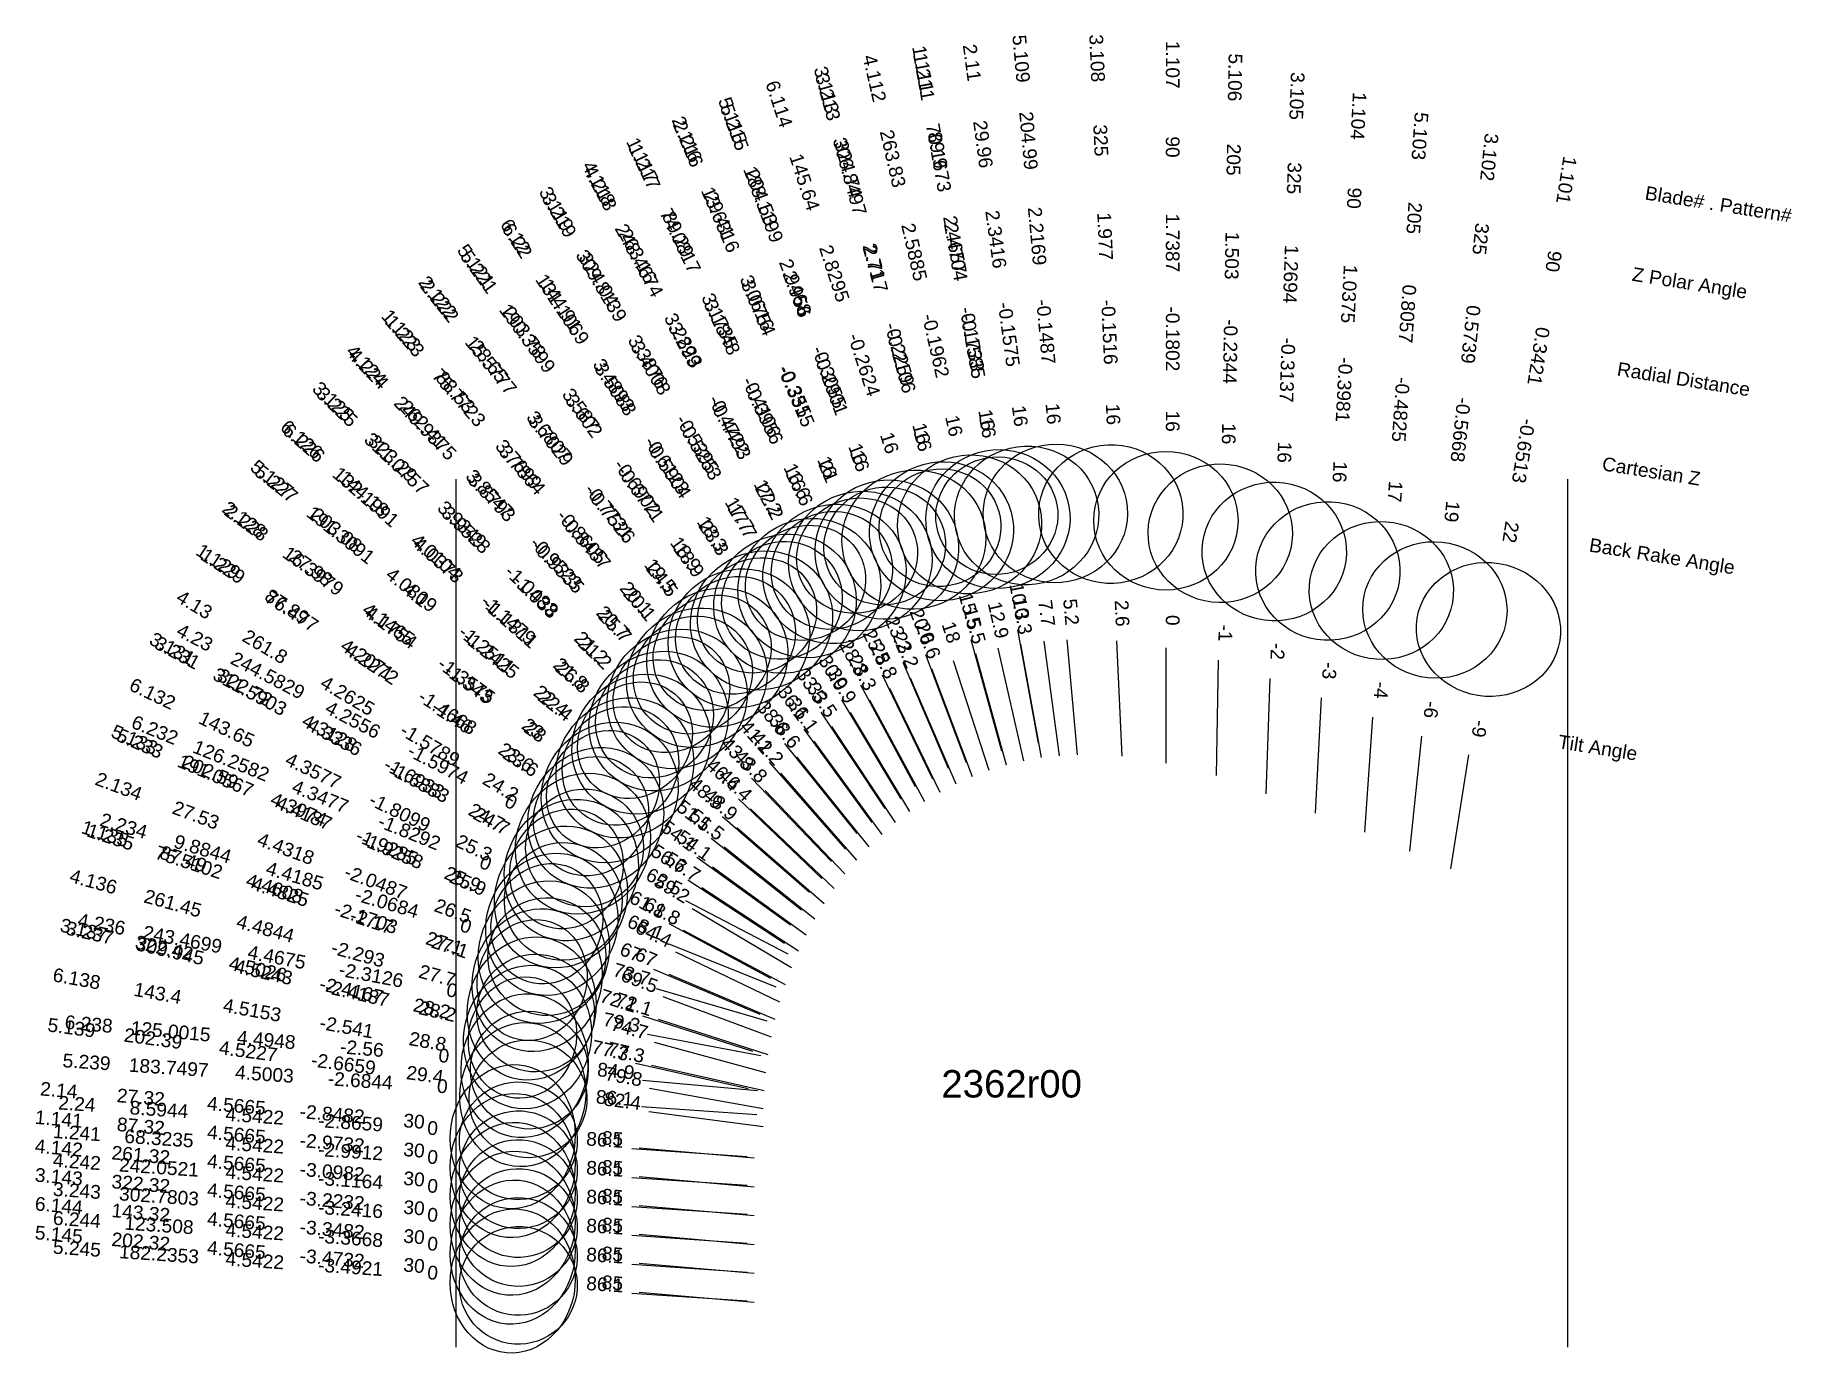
# Model space of a CAD drawing. Header units: inches. Extents: x -6.63 to 0.97, y -3.8 to 1.92.
import ezdxf
from ezdxf.enums import TextEntityAlignment as Align

# ---------------------------------------------------------------- set-up
doc = ezdxf.new("R2010")
doc.units = ezdxf.units.IN
doc.header["$MEASUREMENT"] = 0
for name, color, linetype, true_color in [('Blade_1', 30, 'Continuous', 0xff7f00), ('Blade_2', 7, 'Continuous', 0xcccc00), ('Blade_3', 7, 'Continuous', 0x00cc00), ('Blade_4', 7, 'Continuous', 0x00cccc), ('Blade_5', 7, 'Continuous', 0x0066cc), ('Blade_6', 190, 'Continuous', 0x7f00ff)]:
    doc.layers.add(name, color=color, linetype=linetype, true_color=true_color)
doc.styles.get("Standard").update_dxf_attribs({"font": 'arial.ttf'})

msp = doc.modelspace()

# ---------------------------------------------------------------- linework, layer by layer
for p, q in [((-4.8125, 0), (-4.8125, -3.7591)), ((0, 0), (0, -3.7591)), ((0, 0), (0, -3.7591))]:
    msp.add_line(p, q)
at = {"layer": 'Blade_1'}
for p, q in [((-2.3806, -0.6524), (-2.2912, -1.1444)), ((-2.3673, -0.7144), (-2.2779, -1.2064)), ((-1.7387, -0.7302), (-1.7387, -1.2302)), ((-2.9667, -0.8478), (-2.7494, -1.2981)), ((-2.9345, -0.906), (-2.7172, -1.3563)), ((-1.0663, -0.9473), (-1.0925, -1.4467)), ((-0.4281, -1.1945), (-0.5064, -1.6884)), ((-3.4557, -1.2264), (-3.1263, -1.6025)), ((-3.4075, -1.2743), (-3.0781, -1.6504)), ((-3.8077, -1.7358), (-3.39, -2.0106)), ((-3.7476, -1.769), (-3.3299, -2.0438)), ((-4.0047, -2.3241), (-3.5288, -2.4776)), ((-3.9374, -2.3392), (-3.4615, -2.4927)), ((-4.0509, -3.0247), (-3.552, -3.0587)), ((-4.0186, -3.0211), (-3.5205, -3.0647))]:
    msp.add_line(p, q, dxfattribs=at)
for centre, major_axis, ratio in [((-2.4657, -0.1733), (0.3075, 0.0559), 0.961262), ((-2.4704, -0.1585), (0.2602, 0.0473), 0.961262), ((-1.7387, -0.1802), (0.3125, 0), 0.961262), ((-3.1735, -0.4106), (0.2815, 0.1358), 0.958406), ((-3.1848, -0.3956), (0.2382, 0.1149), 0.958406), ((-1.0375, -0.3981), (0.3121, -0.0164), 0.961262), ((-0.3421, -0.6513), (0.3087, -0.0489), 0.927184), ((-3.7699, -0.8605), (0.2351, 0.2059), 0.939194), ((-3.7864, -0.8487), (0.199, 0.1743), 0.939194), ((-4.2071, -1.4668), (0.1717, 0.2611), 0.916479), ((-4.2272, -1.46), (0.1453, 0.221), 0.916479), ((-4.4608, -2.1703), (0.0959, 0.2974), 0.890345), ((-4.4825, -2.17), (0.0812, 0.2517), 0.890345), ((-4.5665, -2.9732), (0.0272, 0.3113), 0.866025), ((-4.5422, -2.9912), (0.0173, 0.2544), 1)]:
    msp.add_ellipse(centre, major_axis=major_axis, ratio=ratio, dxfattribs=at)
at = {"layer": 'Blade_2'}
for p, q in [((-2.2677, -0.7025), (-2.2004, -1.198)), ((-2.8778, -0.793), (-2.681, -1.2526)), ((-2.8451, -0.8606), (-2.6483, -1.3202)), ((-3.3894, -1.1448), (-3.0773, -1.5353)), ((-3.3373, -1.2027), (-3.0251, -1.5933)), ((-3.7688, -1.6374), (-3.3639, -1.9307)), ((-3.701, -1.6801), (-3.2961, -1.9733)), ((-3.9458, -2.2066), (-3.4658, -2.347)), ((-3.9165, -2.2409), (-3.448, -2.4156)), ((-4.0509, -2.8994), (-3.552, -2.9334)), ((-4.0186, -2.8961), (-3.5205, -2.9397))]:
    msp.add_line(p, q, dxfattribs=at)
for centre, major_axis, ratio in [((-2.3416, -0.1575), (0.3097, 0.042), 0.961262), ((-3.0616, -0.355), (0.2873, 0.123), 0.961262), ((-3.0754, -0.3315), (0.2431, 0.1041), 0.93358), ((-3.6807, -0.7731), (0.2441, 0.1951), 0.942642), ((-3.7029, -0.7526), (0.2066, 0.1651), 0.909961), ((-4.1465, -1.3575), (0.1833, 0.2531), 0.920505), ((-4.1754, -1.343), (0.1551, 0.2142), 0.882948), ((-4.4318, -2.0487), (0.1092, 0.2928), 0.894934), ((-4.4185, -2.0684), (0.0716, 0.2448), 1), ((-4.5665, -2.8482), (0.0272, 0.3113), 0.866025), ((-4.5422, -2.8659), (0.0173, 0.2544), 1)]:
    msp.add_ellipse(centre, major_axis=major_axis, ratio=ratio, dxfattribs=at)
at = {"layer": 'Blade_3'}
for p, q in [((-2.5832, -0.6945), (-2.45, -1.1764)), ((-2.5634, -0.756), (-2.4302, -1.2379)), ((-1.9523, -0.701), (-1.9298, -1.2005)), ((-1.2886, -0.8634), (-1.306, -1.3631)), ((-3.143, -0.956), (-2.8861, -1.385)), ((-3.1051, -1.0114), (-2.8482, -1.4404)), ((-0.6314, -1.1138), (-0.6837, -1.611)), ((-3.5895, -1.3844), (-3.2276, -1.7295)), ((-3.5369, -1.4278), (-3.175, -1.7729)), ((-3.8911, -1.9254), (-3.4504, -2.1616)), ((-3.828, -1.9531), (-3.3873, -2.1892)), ((-4.0347, -2.5293), (-3.547, -2.6395)), ((-3.9661, -2.5379), (-3.4784, -2.648)), ((-4.0509, -3.2751), (-3.552, -3.3091)), ((-4.0186, -3.2711), (-3.5205, -3.3147))]:
    msp.add_line(p, q, dxfattribs=at)
for centre, major_axis, ratio in [((-1.977, -0.1516), (0.3122, 0.014), 0.961262), ((-2.71, -0.2259), (0.3012, 0.0833), 0.961262), ((-2.717, -0.2106), (0.2549, 0.0705), 0.961262), ((-1.2694, -0.3137), (0.3123, -0.0109), 0.961262), ((-3.3876, -0.5395), (0.2681, 0.1605), 0.952396), ((-3.4008, -0.5253), (0.2269, 0.1359), 0.952396), ((-0.5739, -0.5668), (0.3108, -0.0327), 0.945519), ((-3.9349, -1.0483), (0.2156, 0.2262), 0.932008), ((-3.9528, -1.038), (0.1825, 0.1914), 0.932008), ((-4.3128, -1.6933), (0.1476, 0.2755), 0.908143), ((-4.3336, -1.6883), (0.1249, 0.2331), 0.908143), ((-4.5026, -2.4167), (0.0688, 0.3048), 0.880891), ((-4.5243, -2.4187), (0.0583, 0.258), 0.880891), ((-4.5665, -3.2232), (0.0272, 0.3113), 0.866025), ((-4.5422, -3.2416), (0.0173, 0.2544), 1)]:
    msp.add_ellipse(centre, major_axis=major_axis, ratio=ratio, dxfattribs=at)
at = {"layer": 'Blade_4'}
for p, q in [((-2.4659, -0.7324), (-2.3545, -1.2198)), ((-3.0608, -0.8912), (-2.8235, -1.3313)), ((-3.0213, -0.9563), (-2.784, -1.3964)), ((-3.532, -1.2959), (-3.186, -1.6569)), ((-3.4741, -1.3494), (-3.1281, -1.7103)), ((-3.8187, -1.8248), (-3.3752, -2.0557)), ((-3.7899, -1.8602), (-3.3602, -2.1159)), ((-3.9836, -2.4041), (-3.4923, -2.4969)), ((-3.9539, -2.4382), (-3.4716, -2.5701)), ((-4.0509, -3.1499), (-3.552, -3.1839)), ((-4.0186, -3.1461), (-3.5205, -3.1897))]:
    msp.add_line(p, q, dxfattribs=at)
for centre, major_axis, ratio in [((-2.5885, -0.1962), (0.3046, 0.0697), 0.961262), ((-3.2823, -0.4722), (0.2751, 0.1483), 0.95545), ((-3.299, -0.4493), (0.2328, 0.1255), 0.92609), ((-3.8547, -0.9523), (0.2256, 0.2162), 0.93565), ((-3.8793, -0.9335), (0.1909, 0.183), 0.901329), ((-4.2625, -1.5789), (0.1598, 0.2685), 0.912358), ((-4.2556, -1.5974), (0.1177, 0.2262), 1), ((-4.4844, -2.293), (0.0825, 0.3014), 0.885664), ((-4.4675, -2.3126), (0.0473, 0.2506), 1), ((-4.5665, -3.0982), (0.0272, 0.3113), 0.866025), ((-4.5422, -3.1164), (0.0173, 0.2544), 1)]:
    msp.add_ellipse(centre, major_axis=major_axis, ratio=ratio, dxfattribs=at)
at = {"layer": 'Blade_5'}
for p, q in [((-2.7793, -0.76), (-2.6034, -1.228)), ((-2.1675, -0.6965), (-2.1226, -1.1945)), ((-2.7532, -0.8203), (-2.5773, -1.2883)), ((-1.5126, -0.7843), (-1.5213, -1.2842)), ((-0.8441, -1.0312), (-0.8789, -1.5299)), ((-3.3065, -1.0829), (-3.0121, -1.4871)), ((-3.2633, -1.1348), (-2.9689, -1.539)), ((-3.707, -1.5549), (-3.3157, -1.866)), ((-3.6504, -1.5934), (-3.259, -1.9045)), ((-3.9567, -2.1222), (-3.4966, -2.3178)), ((-3.8912, -2.1437), (-3.4311, -2.3393)), ((-4.0089, -2.7179), (-3.5101, -2.7519)), ((-3.9775, -2.7384), (-3.4819, -2.8043)), ((-4.0509, -3.5256), (-3.552, -3.5596)), ((-4.0186, -3.5211), (-3.5205, -3.5647))]:
    msp.add_line(p, q, dxfattribs=at)
for centre, major_axis, ratio in [((-2.2169, -0.1487), (0.3112, 0.0281), 0.961262), ((-2.9468, -0.3055), (0.2925, 0.11), 0.961262), ((-1.503, -0.2344), (0.3125, -0.0055), 0.961262), ((-2.956, -0.2901), (0.2476, 0.0931), 0.961262), ((-0.8057, -0.4825), (0.3117, -0.0218), 0.956305), ((-3.587, -0.6902), (0.2526, 0.184), 0.945991), ((-3.602, -0.6771), (0.2138, 0.1557), 0.945991), ((-4.0809, -1.2511), (0.1945, 0.2446), 0.924435), ((-4.1, -1.2425), (0.1646, 0.207), 0.924435), ((-4.3974, -1.9285), (0.1223, 0.2876), 0.899431), ((-4.4187, -1.9258), (0.1035, 0.2434), 0.899431), ((-4.5227, -2.6659), (0.0412, 0.3098), 0.871071), ((-4.5003, -2.6844), (0.0173, 0.2544), 1), ((-4.5665, -3.4732), (0.0272, 0.3113), 0.866025), ((-4.5422, -3.4921), (0.0173, 0.2544), 1)]:
    msp.add_ellipse(centre, major_axis=major_axis, ratio=ratio, dxfattribs=at)
at = {"layer": 'Blade_6'}
for p, q in [((-2.6593, -0.7854), (-2.5045, -1.2608)), ((-3.2319, -1.0091), (-2.956, -1.4261)), ((-3.1859, -1.071), (-2.91, -1.488)), ((-3.6588, -1.4609), (-3.2818, -1.7893)), ((-3.5957, -1.5092), (-3.2187, -1.8376)), ((-3.8907, -2.0129), (-3.4268, -2.1994)), ((-3.8617, -2.0476), (-3.4108, -2.2637)), ((-4.0042, -2.6038), (-3.5062, -2.6482)), ((-3.9739, -2.6379), (-3.4818, -2.7261)), ((-4.0509, -3.4003), (-3.552, -3.4343)), ((-4.0186, -3.3961), (-3.5205, -3.4397))]:
    msp.add_line(p, q, dxfattribs=at)
for centre, major_axis, ratio in [((-2.8295, -0.2624), (0.2972, 0.0967), 0.961262), ((-3.4893, -0.6123), (0.2606, 0.1724), 0.949243), ((-3.5088, -0.5904), (0.2206, 0.1459), 0.918216), ((-4.0104, -1.1479), (0.2053, 0.2356), 0.92827), ((-4.0373, -1.1311), (0.1737, 0.1994), 0.892323), ((-4.3577, -1.8099), (0.1351, 0.2818), 0.903834), ((-4.3477, -1.8292), (0.0951, 0.2366), 1), ((-4.5153, -2.541), (0.0551, 0.3076), 0.876026), ((-4.4948, -2.56), (0.0227, 0.254), 1), ((-4.5665, -3.3482), (0.0272, 0.3113), 0.866025), ((-4.5422, -3.3668), (0.0173, 0.2544), 1)]:
    msp.add_ellipse(centre, major_axis=major_axis, ratio=ratio, dxfattribs=at)

# ---------------------------------------------------------------- texts
for s, height, p in [('Blade# . Pattern#', 0.059375, (0.3372, 1.2407)), ('Z Polar Angle', 0.059375, (0.2815, 0.8889)), ('Radial Distance', 0.059375, (0.2165, 0.4783)), ('Cartesian Z', 0.059375, (0.1515, 0.0678)), ('Back Rake Angle', 0.059375, (0.0957, -0.284)), ('Tilt Angle', 0.05937, (-0.0392, -1.1359))]:
    msp.add_text(s, height=height, rotation=351).set_placement(p, align=Align.MIDDLE_LEFT)
msp.add_text('2362r00', height=0.11875).set_placement((-2.4062, -2.6191), align=Align.MIDDLE_CENTER)
at = {"layer": 'Blade_1'}
for s, height, rotation, p in [('1.111', 0.05937, 280.30303, (-2.8189, 1.7699)), ('1.211', 0.05937, 280.30303, (-2.815, 1.7374)), ('1.107', 0.05937, 270, (-1.7387, 1.7948)), ('1.104', 0.05937, 267, (-0.9341, 1.5742)), ('70.1673', 0.05937, 280.30303, (-2.7513, 1.3869)), ('1.117', 0.05937, 295.75757, (-4.0318, 1.3682)), ('1.217', 0.05937, 295.75757, (-4.0222, 1.3399)), ('89.9', 0.05937, 280.30303, (-2.7552, 1.4193)), ('90', 0.05937, 270, (-1.7387, 1.4385)), ('1.101', 0.05937, 261, (-0.0331, 1.2994)), ('90', 0.05937, 267, (-0.9528, 1.2184)), ('74.0817', 0.05937, 295.75757, (-3.8674, 1.0191)), ('89.29', 0.05937, 295.75757, (-3.877, 1.0473)), ('1.7387', 0.05937, 270, (-1.7387, 1.0229)), ('2.4657', 0.05937, 280.30303, (-2.6809, 1.0104)), ('2.4704', 0.05937, 280.30303, (-2.677, 0.978)), ('1.0375', 0.05937, 267, (-0.9745, 0.8034)), ('90', 0.05937, 261, (-0.0889, 0.9475)), ('3.1735', 0.05937, 295.75757, (-3.6963, 0.673)), ('3.1848', 0.05937, 295.75757, (-3.6868, 0.6447)), ('1.123', 0.05937, 311.21211, (-5.0711, 0.6252)), ('1.223', 0.05937, 311.21211, (-5.056, 0.6009)), ('-0.1733', 0.05937, 280.30303, (-2.6066, 0.6015)), ('-0.1585', 0.05937, 280.30303, (-2.6026, 0.569)), ('-0.1802', 0.05937, 270, (-1.7387, 0.6073)), ('0.3421', 0.05937, 261, (-0.1539, 0.537)), ('75.7723', 0.05937, 311.21211, (-4.8213, 0.3329)), ('88.53', 0.05937, 311.21211, (-4.8364, 0.3572)), ('-0.3981', 0.05937, 267, (-0.9963, 0.3883)), ('-0.4106', 0.05937, 295.75757, (-3.5157, 0.2987)), ('-0.3956', 0.05937, 295.75757, (-3.5062, 0.2704)), ('16', 0.05937, 280.30303, (-2.5428, 0.251)), ('16', 0.05937, 280.30303, (-2.5389, 0.2185)), ('16', 0.05937, 270, (-1.7387, 0.251)), ('-0.6513', 0.05937, 261, (-0.2189, 0.1265)), ('3.7699', 0.05937, 311.21211, (-4.5626, 0.0446)), ('3.7864', 0.05937, 311.21211, (-4.5475, 0.0203)), ('16.6', 0.05937, 295.75757, (-3.3609, -0.0222)), ('16.6', 0.05937, 295.75757, (-3.3514, -0.0505)), ('16', 0.05937, 267, (-1.0149, 0.0326)), ('-0.8605', 0.05937, 311.21211, (-4.2888, -0.2681)), ('-0.8487', 0.05937, 311.21211, (-4.2737, -0.2924)), ('22', 0.05937, 261, (-0.2746, -0.2254)), ('1.129', 0.05937, 326.66666, (-5.8572, -0.3815)), ('1.229', 0.05937, 326.66666, (-5.8371, -0.4011)), ('20.1', 0.05937, 311.21211, (-4.054, -0.5361)), ('10.3', 0.05937, 280.30303, (-2.4018, -0.5356)), ('87.89', 0.05937, 326.66666, (-5.5596, -0.5773)), ('76.477', 0.05937, 326.66666, (-5.5395, -0.5968)), ('20.1', 0.05937, 311.21211, (-4.0389, -0.5604)), ('10.3', 0.05937, 280.30303, (-2.3886, -0.5976)), ('0', 0.0594, 270, (-1.7387, -0.6115)), ('25.8', 0.05937, 295.75757, (-3.0183, -0.7408)), ('4.2071', 0.05937, 326.66666, (-5.2123, -0.8057)), ('4.2272', 0.05937, 326.66666, (-5.1922, -0.8252)), ('25.8', 0.05937, 295.75757, (-2.9861, -0.799)), ('-3', 0.05937, 267, (-1.0601, -0.8288)), ('-1.4668', 0.05937, 326.66666, (-4.8651, -1.0341)), ('-1.46', 0.05937, 326.66666, (-4.845, -1.0536)), ('41.2', 0.05937, 311.21211, (-3.5339, -1.137)), ('-9', 0.05937, 261, (-0.4096, -1.0772)), ('41.2', 0.05937, 311.21211, (-3.4858, -1.1849)), ('23.6', 0.05937, 326.66666, (-4.5674, -1.2298)), ('23.6', 0.05937, 326.66666, (-4.5474, -1.2494)), ('1.135', 0.05937, 342.1212, (-6.3404, -1.564)), ('1.235', 0.05937, 342.1212, (-6.3164, -1.5784)), ('75.5102', 0.05937, 342.1212, (-5.9773, -1.6878)), ('87.49', 0.05937, 342.1212, (-6.0014, -1.6733)), ('56.7', 0.05937, 326.66666, (-3.907, -1.6706)), ('56.7', 0.05937, 326.66666, (-3.8468, -1.7038)), ('4.4608', 0.05937, 342.1212, (-5.6058, -1.8009)), ('4.4825', 0.05937, 342.1212, (-5.5818, -1.8154)), ('-2.1703', 0.05937, 342.1212, (-5.2103, -1.9285)), ('-2.17', 0.05937, 342.1212, (-5.1862, -1.943)), ('27.1', 0.05937, 342.1212, (-4.8712, -2.0379)), ('27.1', 0.05937, 342.1212, (-4.8472, -2.0523)), ('72.1', 0.05937, 342.1212, (-4.1177, -2.2876)), ('72.1', 0.05937, 342.1212, (-4.0504, -2.3027)), ('1.141', 0.05937, 354.99999, (-6.534, -2.8011)), ('1.241', 0.05937, 356.09999, (-6.4553, -2.8607)), ('87.32', 0.05937, 354.99999, (-6.1791, -2.8321)), ('4.5665', 0.05937, 354.99999, (-5.7651, -2.8683)), ('68.3235', 0.05937, 356.09999, (-6.0999, -2.885)), ('4.5422', 0.05937, 356.09999, (-5.6852, -2.9132)), ('-2.9732', 0.05937, 354.99999, (-5.351, -2.9046)), ('-2.9912', 0.05937, 356.09999, (-5.2705, -2.9415)), ('30', 0.05937, 354.99999, (-4.9961, -2.9356)), ('0', 0.0594, 356.09999, (-4.9151, -2.9657)), ('86.1', 0.05937, 356.09999, (-4.1694, -3.0166)), ('85', 0.05937, 354.99999, (-4.1369, -3.0108))]:
    msp.add_text(s, height=height, rotation=rotation, dxfattribs=at).set_placement(p, align=Align.CENTER)
at = {"layer": 'Blade_2'}
for s, height, rotation, p in [('2.11', 0.05937, 277.72727, (-2.6072, 1.7996)), ('2.116', 0.05937, 293.18181, (-3.8391, 1.4605)), ('2.216', 0.05937, 293.18181, (-3.834, 1.4399)), ('29.96', 0.05937, 277.72727, (-2.5593, 1.4466)), ('13.6316', 0.05937, 293.18181, (-3.6938, 1.1124)), ('29.41', 0.05937, 293.18181, (-3.6988, 1.1331)), ('2.3416', 0.05937, 277.72727, (-2.5034, 1.0347)), ('2.122', 0.05937, 308.63636, (-4.9139, 0.7696)), ('2.222', 0.05937, 308.63636, (-4.9061, 0.7526)), ('3.0616', 0.05937, 293.18181, (-3.5352, 0.751)), ('3.0754', 0.05937, 293.18181, (-3.5301, 0.7304)), ('-0.1575', 0.05937, 277.72727, (-2.4475, 0.6228)), ('15.5777', 0.05937, 308.63636, (-4.6836, 0.4743)), ('28.65', 0.05937, 308.63636, (-4.6914, 0.4913)), ('-0.3315', 0.05937, 293.18181, (-3.3665, 0.3483)), ('-0.355', 0.05937, 293.18181, (-3.3716, 0.3689)), ('16', 0.05937, 277.72727, (-2.3996, 0.2698)), ('3.6807', 0.05937, 308.63636, (-4.4319, 0.1667)), ('3.7029', 0.05937, 308.63636, (-4.4241, 0.1497)), ('16', 0.05937, 293.18181, (-3.2314, 0.0414)), ('21', 0.05937, 293.18181, (-3.2263, 0.0208)), ('-0.7731', 0.05937, 308.63636, (-4.1724, -0.158)), ('-0.7526', 0.05937, 308.63636, (-4.1646, -0.175)), ('2.128', 0.05937, 324.0909, (-5.7462, -0.1992)), ('2.228', 0.05937, 324.0909, (-5.7362, -0.2128)), ('16.3979', 0.05937, 324.0909, (-5.4476, -0.4218)), ('27.98', 0.05937, 324.0909, (-5.4576, -0.4081)), ('19.5', 0.05937, 308.63636, (-3.95, -0.4362)), ('24.5', 0.05937, 308.63636, (-3.9422, -0.4533)), ('7.7', 0.05937, 277.72727, (-2.2836, -0.5848)), ('4.1465', 0.05937, 324.0909, (-5.121, -0.6519)), ('4.1754', 0.05937, 324.0909, (-5.111, -0.6655)), ('23.2', 0.05937, 293.18181, (-2.9246, -0.6838)), ('23.2', 0.05937, 293.18181, (-2.8918, -0.7514)), ('-1.3575', 0.05937, 324.0909, (-4.7843, -0.8956)), ('-1.343', 0.05937, 324.0909, (-4.7744, -0.9093)), ('38.6', 0.05937, 308.63636, (-3.4636, -1.052)), ('23', 0.05937, 324.0909, (-4.4958, -1.1046)), ('28', 0.05937, 324.0909, (-4.4858, -1.1182)), ('38.6', 0.05937, 308.63636, (-3.4114, -1.11)), ('2.134', 0.05937, 339.54544, (-6.2823, -1.3585)), ('27.53', 0.05937, 339.54544, (-5.9485, -1.483)), ('2.234', 0.05937, 343.69999, (-6.2589, -1.5302)), ('54.1', 0.05937, 324.0909, (-3.865, -1.5678)), ('54.1', 0.05937, 324.0909, (-3.7972, -1.6104)), ('9.8844', 0.05937, 343.69999, (-5.917, -1.6302)), ('4.4318', 0.05937, 339.54544, (-5.5591, -1.6283)), ('4.4185', 0.05937, 343.69999, (-5.518, -1.7469)), ('-2.0487', 0.05937, 339.54544, (-5.1697, -1.7735)), ('-2.0684', 0.05937, 343.69999, (-5.1191, -1.8635)), ('26.5', 0.05937, 339.54544, (-4.8359, -1.898)), ('0', 0.0594, 343.69999, (-4.7772, -1.9635)), ('73.7', 0.05937, 343.69999, (-4.0597, -2.1733)), ('69.5', 0.05937, 339.54544, (-4.0278, -2.1994)), ('2.14', 0.05937, 354.99999, (-6.534, -2.6761)), ('27.32', 0.05937, 354.99999, (-6.1791, -2.7071)), ('2.24', 0.05937, 356.09999, (-6.4553, -2.7355)), ('8.5944', 0.05937, 356.09999, (-6.0999, -2.7597)), ('4.5665', 0.05937, 354.99999, (-5.7651, -2.7433)), ('4.5422', 0.05937, 356.09999, (-5.6852, -2.788)), ('-2.8482', 0.05937, 354.99999, (-5.351, -2.7796)), ('-2.8659', 0.05937, 356.09999, (-5.2705, -2.8163)), ('30', 0.05937, 354.99999, (-4.9961, -2.8106)), ('0', 0.0594, 356.09999, (-4.9151, -2.8405)), ('86.1', 0.05937, 356.09999, (-4.1694, -2.8914)), ('85', 0.05937, 354.99999, (-4.1369, -2.8858))]:
    msp.add_text(s, height=height, rotation=rotation, dxfattribs=at).set_placement(p, align=Align.CENTER)
at = {"layer": 'Blade_3'}
for s, height, rotation, p in [('3.108', 0.05937, 272.57576, (-2.0658, 1.8214)), ('3.113', 0.05937, 285.45454, (-3.2363, 1.6777)), ('3.213', 0.05937, 285.45454, (-3.2305, 1.6467)), ('3.105', 0.05937, 268, (-1.2005, 1.6601)), ('325', 0.05937, 272.57576, (-2.0498, 1.4655)), ('306.8497', 0.05937, 285.45454, (-3.1355, 1.3033)), ('324.74', 0.05937, 285.45454, (-3.1414, 1.3343)), ('3.102', 0.05937, 264, (-0.3675, 1.3974)), ('325', 0.05937, 268, (-1.2129, 1.3041)), ('3.119', 0.05937, 300.90909, (-4.4021, 1.155)), ('3.219', 0.05937, 300.90909, (-4.3907, 1.128)), ('1.977', 0.05937, 272.57576, (-2.0311, 1.0503)), ('325', 0.05937, 264, (-0.4047, 1.0431)), ('309.8139', 0.05937, 300.90909, (-4.2077, 0.8223)), ('2.717', 0.05937, 285.45454, (-3.0248, 0.9027)), ('2.71', 0.05937, 285.45454, (-3.0306, 0.9337)), ('1.2694', 0.05937, 268, (-1.2274, 0.8887)), ('324.04', 0.05937, 300.90909, (-4.2191, 0.8494)), ('-0.1516', 0.05937, 272.57576, (-2.0124, 0.6351)), ('0.5739', 0.05937, 264, (-0.4481, 0.6297)), ('3.3876', 0.05937, 300.90909, (-4.0056, 0.4928)), ('-0.2259', 0.05937, 285.45454, (-2.9199, 0.5331)), ('-0.2106', 0.05937, 285.45454, (-2.914, 0.5021)), ('-0.3137', 0.05937, 268, (-1.2419, 0.4733)), ('3.4008', 0.05937, 300.90909, (-3.9942, 0.4657)), ('3.125', 0.05937, 316.36363, (-5.3643, 0.3146)), ('3.225', 0.05937, 316.36363, (-5.3474, 0.2918)), ('16', 0.05937, 272.57576, (-1.9964, 0.2792)), ('-0.5668', 0.05937, 264, (-0.4916, 0.2164)), ('-0.5395', 0.05937, 300.90909, (-3.7921, 0.1362)), ('-0.5253', 0.05937, 300.90909, (-3.7807, 0.1091)), ('16', 0.05937, 285.45454, (-2.8249, 0.1898)), ('311.0757', 0.05937, 316.36363, (-5.0896, 0.0459)), ('323.29', 0.05937, 316.36363, (-5.1065, 0.0688)), ('16', 0.05937, 285.45454, (-2.8191, 0.1587)), ('16', 0.05937, 268, (-1.2544, 0.1173)), ('3.9349', 0.05937, 316.36363, (-4.8057, -0.2181)), ('3.9528', 0.05937, 316.36363, (-4.7888, -0.2409)), ('17.7', 0.05937, 300.90909, (-3.6091, -0.1695)), ('17.7', 0.05937, 300.90909, (-3.5977, -0.1965)), ('19', 0.05937, 264, (-0.5288, -0.1379)), ('-1.0483', 0.05937, 316.36363, (-4.5049, -0.5049)), ('-1.038', 0.05937, 316.36363, (-4.488, -0.5277)), ('15.5', 0.05937, 285.45454, (-2.6148, -0.58)), ('2.6', 0.05937, 272.57576, (-1.9576, -0.5824)), ('15.5', 0.05937, 285.45454, (-2.5951, -0.6416)), ('3.131', 0.05937, 331.81817, (-6.0537, -0.7606)), ('3.231', 0.05937, 331.81817, (-6.0322, -0.7783)), ('21.2', 0.05937, 316.36363, (-4.247, -0.7507)), ('21.2', 0.05937, 316.36363, (-4.2302, -0.7735)), ('-2', 0.05937, 268, (-1.2845, -0.7447)), ('311.5903', 0.05937, 331.81817, (-5.7181, -0.9465)), ('322.72', 0.05937, 331.81817, (-5.7397, -0.9288)), ('30.9', 0.05937, 300.90909, (-3.204, -0.8542)), ('30.9', 0.05937, 300.90909, (-3.1661, -0.9095)), ('-6', 0.05937, 264, (-0.619, -0.9957)), ('4.3128', 0.05937, 331.81817, (-5.3733, -1.1251)), ('4.3336', 0.05937, 331.81817, (-5.3518, -1.1428)), ('-1.6933', 0.05937, 331.81817, (-5.007, -1.3214)), ('-1.6883', 0.05937, 331.81817, (-4.9854, -1.3391)), ('46.4', 0.05937, 316.36363, (-3.6754, -1.3025)), ('46.4', 0.05937, 316.36363, (-3.6228, -1.3459)), ('24.7', 0.05937, 331.81817, (-4.6929, -1.4896)), ('24.7', 0.05937, 331.81817, (-4.6714, -1.5073)), ('61.8', 0.05937, 331.81817, (-3.9958, -1.8693)), ('61.8', 0.05937, 331.81817, (-3.9327, -1.897)), ('3.137', 0.05937, 347.27272, (-6.4291, -1.9816)), ('3.237', 0.05937, 347.27272, (-6.404, -1.9942)), ('322.42', 0.05937, 347.27272, (-6.0816, -2.0601)), ('309.945', 0.05937, 347.27272, (-6.0565, -2.0727)), ('4.5026', 0.05937, 347.27272, (-5.6762, -2.1516)), ('4.5243', 0.05937, 347.27272, (-5.6511, -2.1642)), ('-2.4167', 0.05937, 347.27272, (-5.2708, -2.2432)), ('-2.4187', 0.05937, 347.27272, (-5.2457, -2.2558)), ('28.2', 0.05937, 347.27272, (-4.9233, -2.3217)), ('28.2', 0.05937, 347.27272, (-4.8982, -2.3343)), ('77.3', 0.05937, 347.27272, (-4.1505, -2.5032)), ('77.3', 0.05937, 347.27272, (-4.082, -2.5117)), ('3.143', 0.05937, 354.99999, (-6.534, -3.0511)), ('322.32', 0.05937, 354.99999, (-6.1791, -3.0821)), ('3.243', 0.05937, 356.09999, (-6.4553, -3.1112)), ('302.7803', 0.05937, 356.09999, (-6.0999, -3.1354)), ('4.5665', 0.05937, 354.99999, (-5.7651, -3.1184)), ('4.5422', 0.05937, 356.09999, (-5.6852, -3.1637)), ('-3.2232', 0.05937, 354.99999, (-5.351, -3.1546)), ('-3.2416', 0.05937, 356.09999, (-5.2705, -3.192)), ('30', 0.05937, 354.99999, (-4.9961, -3.1856)), ('0', 0.0594, 356.09999, (-4.9151, -3.2162)), ('86.1', 0.05937, 356.09999, (-4.1694, -3.267)), ('85', 0.05937, 354.99999, (-4.1369, -3.2608))]:
    msp.add_text(s, height=height, rotation=rotation, dxfattribs=at).set_placement(p, align=Align.CENTER)
at = {"layer": 'Blade_4'}
for s, height, rotation, p in [('4.112', 0.05937, 282.87879, (-3.0287, 1.7291)), ('263.83', 0.05937, 282.87879, (-2.9493, 1.3818)), ('4.118', 0.05937, 298.33333, (-4.2196, 1.2662)), ('4.218', 0.05937, 298.33333, (-4.2136, 1.2468)), ('248.4674', 0.05937, 298.33333, (-4.0445, 0.9333)), ('263.16', 0.05937, 298.33333, (-4.0506, 0.9526)), ('2.5885', 0.05937, 282.87879, (-2.8567, 0.9767)), ('3.2823', 0.05937, 298.33333, (-3.8533, 0.5868)), ('-0.1962', 0.05937, 282.87879, (-2.764, 0.5715)), ('3.299', 0.05937, 298.33333, (-3.8473, 0.5674)), ('4.124', 0.05937, 313.78787, (-5.2214, 0.4735)), ('4.224', 0.05937, 313.78787, (-5.2128, 0.4576)), ('249.9375', 0.05937, 313.78787, (-4.9663, 0.2004)), ('262.41', 0.05937, 313.78787, (-4.9749, 0.2163)), ('-0.4722', 0.05937, 298.33333, (-3.6561, 0.221)), ('-0.4493', 0.05937, 298.33333, (-3.65, 0.2016)), ('16', 0.05937, 282.87879, (-2.6846, 0.2242)), ('3.8547', 0.05937, 313.78787, (-4.6873, -0.0838)), ('3.8793', 0.05937, 313.78787, (-4.6787, -0.0996)), ('17.2', 0.05937, 298.33333, (-3.487, -0.0926)), ('22.2', 0.05937, 298.33333, (-3.4809, -0.112)), ('-0.9523', 0.05937, 313.78787, (-4.3997, -0.3838)), ('-0.9335', 0.05937, 313.78787, (-4.3911, -0.3997)), ('4.13', 0.05937, 329.24242, (-5.9597, -0.5689)), ('20.7', 0.05937, 313.78787, (-4.1531, -0.641)), ('25.7', 0.05937, 313.78787, (-4.1445, -0.6569)), ('12.9', 0.05937, 282.87879, (-2.4924, -0.6166)), ('4.23', 0.05937, 332.49999, (-5.9564, -0.712)), ('261.8', 0.05937, 329.24242, (-5.6536, -0.7511)), ('244.5829', 0.05937, 332.49999, (-5.6404, -0.8765)), ('28.3', 0.05937, 298.33333, (-3.1172, -0.7867)), ('28.3', 0.05937, 298.33333, (-3.0776, -0.8518)), ('4.2625', 0.05937, 329.24242, (-5.2964, -0.9636)), ('4.2556', 0.05937, 332.49999, (-5.2718, -1.0684)), ('-1.5789', 0.05937, 329.24242, (-4.9392, -1.1762)), ('43.8', 0.05937, 313.78787, (-3.6141, -1.2102)), ('-1.5974', 0.05937, 332.49999, (-4.9031, -1.2603)), ('43.8', 0.05937, 313.78787, (-3.5563, -1.2636)), ('24.2', 0.05937, 329.24242, (-4.6331, -1.3584)), ('0', 0.0594, 332.49999, (-4.5871, -1.4248)), ('4.136', 0.05937, 344.69696, (-6.3894, -1.7718)), ('62.5', 0.05937, 332.49999, (-3.9241, -1.77)), ('59.2', 0.05937, 329.24242, (-3.8919, -1.7994)), ('261.45', 0.05937, 344.69696, (-6.0458, -1.8658)), ('4.236', 0.05937, 349.29999, (-6.3517, -1.9566)), ('4.4844', 0.05937, 344.69696, (-5.6449, -1.9755)), ('243.4699', 0.05937, 349.29999, (-6.0016, -2.0227)), ('4.4675', 0.05937, 349.29999, (-5.5932, -2.0999)), ('-2.293', 0.05937, 344.69696, (-5.244, -2.0852)), ('-2.3126', 0.05937, 349.29999, (-5.1848, -2.1771)), ('27.7', 0.05937, 344.69696, (-4.9004, -2.1792)), ('0', 0.0594, 349.29999, (-4.8348, -2.2432)), ('79.3', 0.05937, 349.29999, (-4.1003, -2.382)), ('74.7', 0.05937, 344.69696, (-4.0685, -2.4068)), ('4.142', 0.05937, 354.99999, (-6.534, -2.9261)), ('261.32', 0.05937, 354.99999, (-6.1791, -2.9571)), ('4.242', 0.05937, 356.09999, (-6.4553, -2.986)), ('242.0521', 0.05937, 356.09999, (-6.0999, -3.0102)), ('4.5665', 0.05937, 354.99999, (-5.7651, -2.9933)), ('-3.0982', 0.05937, 354.99999, (-5.351, -3.0296)), ('4.5422', 0.05937, 356.09999, (-5.6852, -3.0385)), ('-3.1164', 0.05937, 356.09999, (-5.2705, -3.0667)), ('30', 0.05937, 354.99999, (-4.9961, -3.0606)), ('0', 0.0594, 356.09999, (-4.9151, -3.091)), ('86.1', 0.05937, 356.09999, (-4.1694, -3.1418)), ('85', 0.05937, 354.99999, (-4.1369, -3.1358))]:
    msp.add_text(s, height=height, rotation=rotation, dxfattribs=at).set_placement(p, align=Align.CENTER)
at = {"layer": 'Blade_5'}
for s, height, rotation, p in [('5.109', 0.05937, 275.15151, (-2.3942, 1.8183)), ('5.106', 0.05937, 269, (-1.4685, 1.7403)), ('5.115', 0.05937, 290.60606, (-3.6419, 1.5431)), ('5.215', 0.05937, 290.60606, (-3.6342, 1.5136)), ('204.99', 0.05937, 275.15151, (-2.3623, 1.4635)), ('5.103', 0.05937, 266, (-0.6679, 1.4877)), ('205', 0.05937, 269, (-1.4748, 1.3841)), ('188.1199', 0.05937, 290.60606, (-3.5088, 1.1801)), ('204.53', 0.05937, 290.60606, (-3.5165, 1.2097)), ('2.2169', 0.05937, 275.15151, (-2.3249, 1.0496)), ('205', 0.05937, 266, (-0.6928, 1.1323)), ('1.503', 0.05937, 269, (-1.482, 0.9685)), ('5.121', 0.05937, 306.0606, (-4.7496, 0.9064)), ('5.221', 0.05937, 306.0606, (-4.7363, 0.8807)), ('2.9468', 0.05937, 290.60606, (-3.3702, 0.8207)), ('2.956', 0.05937, 290.60606, (-3.3625, 0.7911)), ('0.8057', 0.05937, 266, (-0.7218, 0.7177)), ('-0.1487', 0.05937, 275.15151, (-2.2876, 0.6356)), ('190.3599', 0.05937, 306.0606, (-4.5266, 0.5927)), ('203.78', 0.05937, 306.0606, (-4.5399, 0.6184)), ('-0.2344', 0.05937, 269, (-1.4893, 0.553)), ('-0.3055', 0.05937, 290.60606, (-3.224, 0.4316)), ('-0.2901', 0.05937, 290.60606, (-3.2163, 0.402)), ('3.587', 0.05937, 306.0606, (-4.2952, 0.2824)), ('-0.4825', 0.05937, 266, (-0.7508, 0.3031)), ('3.602', 0.05937, 306.0606, (-4.2819, 0.2567)), ('16', 0.05937, 275.15151, (-2.2556, 0.2808)), ('16', 0.05937, 269, (-1.4955, 0.1968)), ('5.127', 0.05937, 321.51514, (-5.6269, -0.022)), ('16', 0.05937, 290.60606, (-3.0986, 0.0982)), ('16', 0.05937, 290.60606, (-3.0909, 0.0686)), ('5.227', 0.05937, 321.51514, (-5.6084, -0.0433)), ('-0.6902', 0.05937, 306.0606, (-4.0506, -0.0536)), ('-0.6771', 0.05937, 306.0606, (-4.0373, -0.0793)), ('17', 0.05937, 266, (-0.7756, -0.0523)), ('191.3091', 0.05937, 321.51514, (-5.3295, -0.265)), ('203.08', 0.05937, 321.51514, (-5.348, -0.2437)), ('18.9', 0.05937, 306.0606, (-3.8409, -0.3416)), ('18.9', 0.05937, 306.0606, (-3.8276, -0.3673)), ('4.0809', 0.05937, 321.51514, (-5.0227, -0.5024)), ('4.1', 0.05937, 321.51514, (-5.0042, -0.5236)), ('5.2', 0.05937, 275.15151, (-2.1782, -0.5782)), ('20.6', 0.05937, 290.60606, (-2.8211, -0.6489)), ('-1.2511', 0.05937, 321.51514, (-4.6973, -0.761)), ('-1.2425', 0.05937, 321.51514, (-4.6789, -0.7823)), ('20.6', 0.05937, 290.60606, (-2.795, -0.7092)), ('-1', 0.05937, 269, (-1.5105, -0.6656)), ('22.4', 0.05937, 321.51514, (-4.4185, -0.9827)), ('36.1', 0.05937, 306.0606, (-3.3764, -0.9869)), ('-4', 0.05937, 266, (-0.8358, -0.9127)), ('22.4', 0.05937, 321.51514, (-4.4, -1.004)), ('36.1', 0.05937, 306.0606, (-3.3332, -1.0388)), ('5.133', 0.05937, 336.96969, (-6.215, -1.1559)), ('5.233', 0.05937, 336.96969, (-6.1922, -1.172)), ('191.0567', 0.05937, 336.96969, (-5.8643, -1.3113)), ('202.59', 0.05937, 336.96969, (-5.8871, -1.2952)), ('4.3974', 0.05937, 336.96969, (-5.5046, -1.4578)), ('4.4187', 0.05937, 336.96969, (-5.4818, -1.4739)), ('51.5', 0.05937, 321.51514, (-3.8, -1.481)), ('51.5', 0.05937, 321.51514, (-3.7433, -1.5195)), ('-1.9285', 0.05937, 336.96969, (-5.1221, -1.6204)), ('-1.9258', 0.05937, 336.96969, (-5.0993, -1.6365)), ('25.9', 0.05937, 336.96969, (-4.7943, -1.7598)), ('25.9', 0.05937, 336.96969, (-4.7714, -1.7759)), ('67', 0.05937, 336.96969, (-4.066, -2.0758)), ('67', 0.05937, 336.96969, (-4.0005, -2.0972)), ('5.139', 0.05937, 352.42423, (-6.4805, -2.4055)), ('202.39', 0.05937, 352.42423, (-6.1273, -2.4525)), ('5.239', 0.05937, 356.09999, (-6.4134, -2.554)), ('183.7497', 0.05937, 356.09999, (-6.0579, -2.5782)), ('4.5227', 0.05937, 352.42423, (-5.7153, -2.5073)), ('-2.6659', 0.05937, 352.42423, (-5.3033, -2.5621)), ('4.5003', 0.05937, 356.09999, (-5.6433, -2.6065)), ('-2.6844', 0.05937, 356.09999, (-5.2286, -2.6348)), ('29.4', 0.05937, 352.42423, (-4.9502, -2.6091)), ('0', 0.0594, 356.09999, (-4.8732, -2.659)), ('86.1', 0.05937, 356.09999, (-4.1274, -2.7098)), ('82.4', 0.05937, 352.42423, (-4.0952, -2.7228)), ('5.145', 0.05937, 354.99999, (-6.534, -3.3011)), ('202.32', 0.05937, 354.99999, (-6.1791, -3.3321)), ('5.245', 0.05937, 356.09999, (-6.4553, -3.3617)), ('182.2353', 0.05937, 356.09999, (-6.0999, -3.3859)), ('4.5665', 0.05937, 354.99999, (-5.7651, -3.3684)), ('-3.4732', 0.05937, 354.99999, (-5.351, -3.4046)), ('4.5422', 0.05937, 356.09999, (-5.6852, -3.4142)), ('-3.4921', 0.05937, 356.09999, (-5.2705, -3.4424)), ('30', 0.05937, 354.99999, (-4.9961, -3.4356)), ('0', 0.0594, 356.09999, (-4.9151, -3.4667)), ('86.1', 0.05937, 356.09999, (-4.1694, -3.5175)), ('85', 0.05937, 354.99999, (-4.1369, -3.5108))]:
    msp.add_text(s, height=height, rotation=rotation, dxfattribs=at).set_placement(p, align=Align.CENTER)
at = {"layer": 'Blade_6'}
for s, height, rotation, p in [('6.114', 0.05937, 288.0303, (-3.4408, 1.6156)), ('145.64', 0.05937, 288.0303, (-3.3305, 1.2769)), ('6.12', 0.05937, 303.48484, (-4.579, 1.0349)), ('6.22', 0.05937, 303.48484, (-4.572, 1.0167)), ('2.8295', 0.05937, 288.0303, (-3.2019, 0.8816)), ('131.1069', 0.05937, 303.48484, (-4.3755, 0.7196)), ('144.91', 0.05937, 303.48484, (-4.3824, 0.7378)), ('-0.2624', 0.05937, 288.0303, (-3.0733, 0.4864)), ('3.4893', 0.05937, 303.48484, (-4.1531, 0.3911)), ('3.5088', 0.05937, 303.48484, (-4.1461, 0.373)), ('6.126', 0.05937, 318.93939, (-5.4996, 0.1494)), ('6.226', 0.05937, 318.93939, (-5.4903, 0.1346)), ('-0.6123', 0.05937, 303.48484, (-3.9238, 0.0445)), ('-0.5904', 0.05937, 303.48484, (-3.9168, 0.0263)), ('16', 0.05937, 288.0303, (-2.963, 0.1477)), ('132.1991', 0.05937, 318.93939, (-5.2217, -0.0994)), ('144.18', 0.05937, 318.93939, (-5.231, -0.0846)), ('18.3', 0.05937, 303.48484, (-3.7272, -0.2526)), ('23.3', 0.05937, 303.48484, (-3.7203, -0.2708)), ('4.0104', 0.05937, 318.93939, (-4.9176, -0.3576)), ('4.0373', 0.05937, 318.93939, (-4.9083, -0.3724)), ('-1.1479', 0.05937, 318.93939, (-4.6042, -0.6306)), ('-1.1311', 0.05937, 318.93939, (-4.5949, -0.6454)), ('18', 0.05937, 288.0303, (-2.696, -0.6725)), ('21.8', 0.05937, 318.93939, (-4.3356, -0.8646)), ('26.8', 0.05937, 318.93939, (-4.3263, -0.8794)), ('33.5', 0.05937, 303.48484, (-3.2974, -0.9101)), ('6.132', 0.05937, 334.39393, (-6.1387, -0.9563)), ('33.5', 0.05937, 303.48484, (-3.2514, -0.972)), ('6.232', 0.05937, 338.09999, (-6.1268, -1.114)), ('143.65', 0.05937, 334.39393, (-5.8175, -1.1103)), ('126.2582', 0.05937, 338.09999, (-5.7963, -1.2469)), ('4.3577', 0.05937, 334.39393, (-5.4427, -1.2899)), ('4.3477', 0.05937, 338.09999, (-5.4106, -1.4019)), ('48.9', 0.05937, 318.93939, (-3.7483, -1.3829)), ('48.9', 0.05937, 318.93939, (-3.6852, -1.4312)), ('-1.8099', 0.05937, 334.39393, (-5.0679, -1.4696)), ('-1.8292', 0.05937, 338.09999, (-5.025, -1.5569)), ('25.3', 0.05937, 334.39393, (-4.7466, -1.6235)), ('0', 0.0594, 338.09999, (-4.6945, -1.6898)), ('68.1', 0.05937, 338.09999, (-4.0009, -1.9686)), ('64.4', 0.05937, 334.39393, (-3.9688, -1.9963)), ('6.138', 0.05937, 349.84847, (-6.4594, -2.1929)), ('143.4', 0.05937, 349.84847, (-6.1087, -2.2557)), ('4.5153', 0.05937, 349.84847, (-5.6996, -2.329)), ('6.238', 0.05937, 354.89999, (-6.4047, -2.3896)), ('125.0015', 0.05937, 354.89999, (-6.0498, -2.4212)), ('-2.541', 0.05937, 349.84847, (-5.2905, -2.4022)), ('4.4948', 0.05937, 354.89999, (-5.6358, -2.4582)), ('-2.56', 0.05937, 354.89999, (-5.2219, -2.4951)), ('28.8', 0.05937, 349.84847, (-4.9398, -2.465)), ('0', 0.0594, 354.89999, (-4.867, -2.5268)), ('84.9', 0.05937, 354.89999, (-4.1225, -2.5932)), ('79.8', 0.05937, 349.84847, (-4.0908, -2.617)), ('6.144', 0.05937, 354.99999, (-6.534, -3.1761)), ('6.244', 0.05937, 356.09999, (-6.4553, -3.2364)), ('143.32', 0.05937, 354.99999, (-6.1791, -3.2071)), ('123.508', 0.05937, 356.09999, (-6.0999, -3.2607)), ('4.5665', 0.05937, 354.99999, (-5.7651, -3.2434)), ('4.5422', 0.05937, 356.09999, (-5.6852, -3.2889)), ('-3.3482', 0.05937, 354.99999, (-5.351, -3.2796)), ('-3.3668', 0.05937, 356.09999, (-5.2705, -3.3172)), ('30', 0.05937, 354.99999, (-4.9961, -3.3106)), ('0', 0.0594, 356.09999, (-4.9151, -3.3414)), ('86.1', 0.05937, 356.09999, (-4.1694, -3.3923)), ('85', 0.05937, 354.99999, (-4.1369, -3.3858))]:
    msp.add_text(s, height=height, rotation=rotation, dxfattribs=at).set_placement(p, align=Align.CENTER)

doc.saveas('drawing.dxf')
